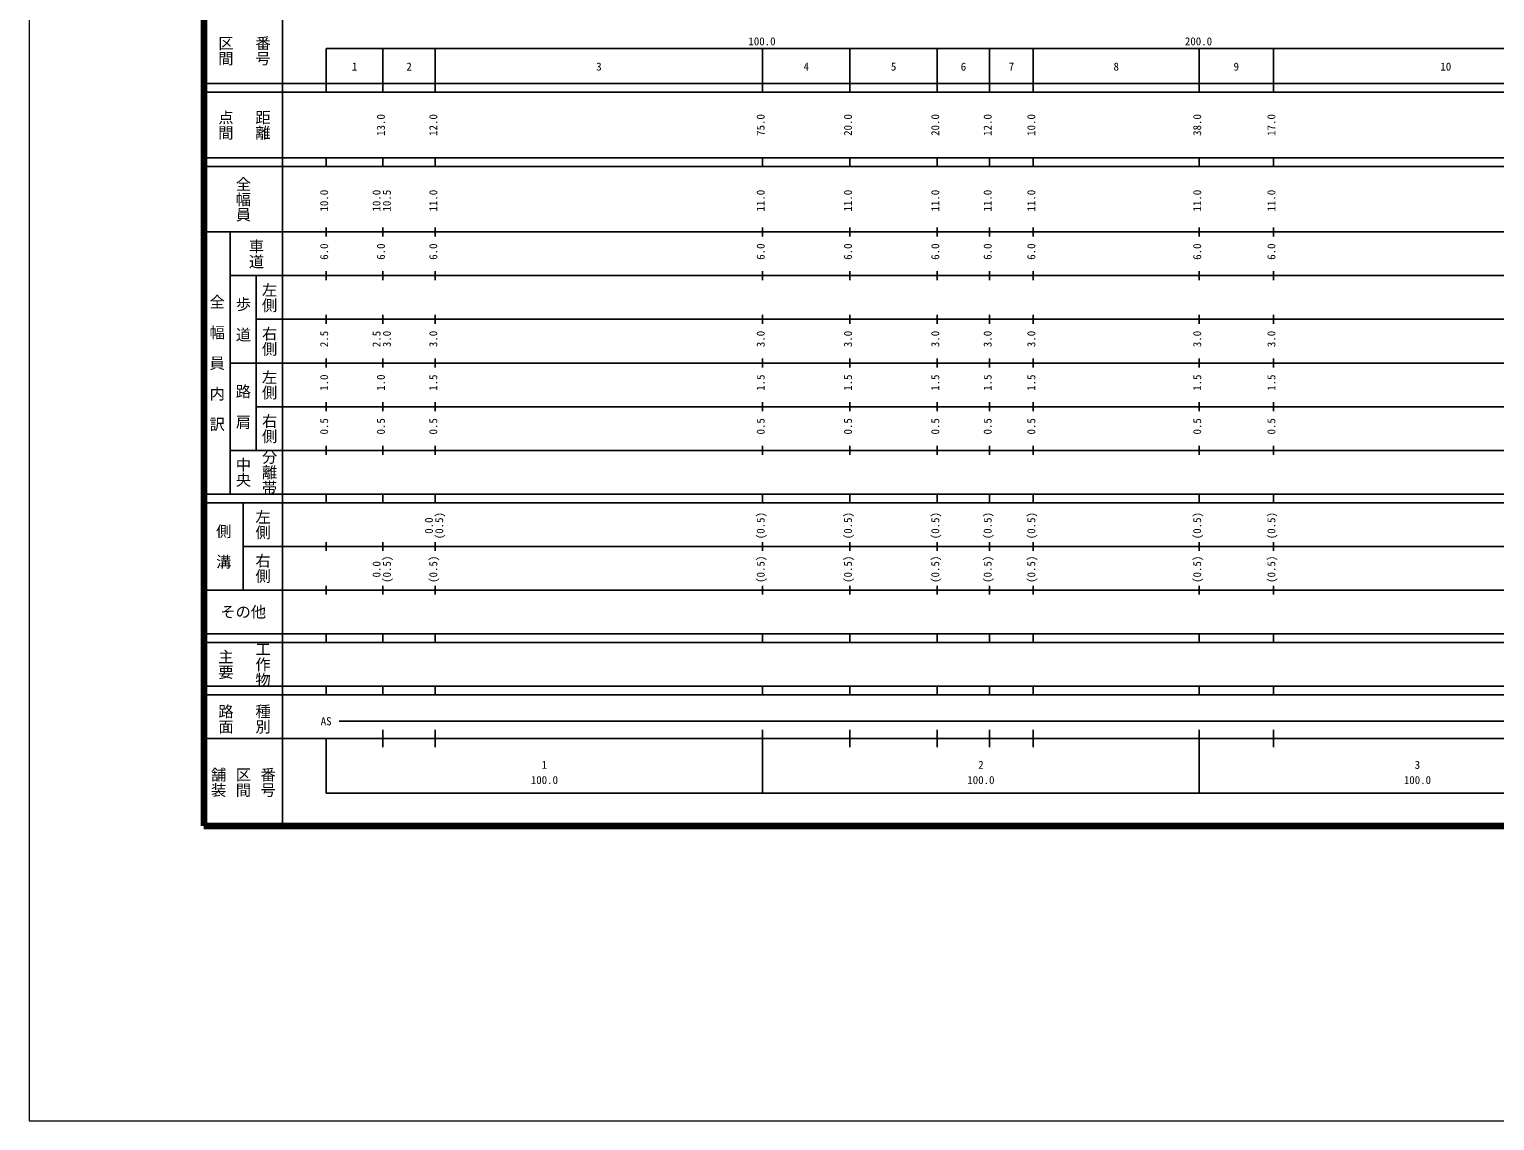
# Model space of a CAD drawing. Units: millimetres on the paper. Extents: x 0 to 700, y -48 to 448.
# Drawn here: x 0 to 335.7, y -47.5 to 202.4 of the extents above; entities that cross this region are included whole.
import ezdxf
from ezdxf.enums import TextEntityAlignment as Align

# ---------------------------------------------------------------- set-up
doc = ezdxf.new("R2010")
doc.units = ezdxf.units.MM
for name, color, linetype, lineweight in [('M-TTL-BAND', 7, 'Continuous', 25), ('S-TTL', 7, 'Continuous', 50), ('作業レイヤ1', 7, 'Continuous', 13)]:
    doc.layers.add(name, color=color, linetype=linetype, lineweight=lineweight)
doc.styles.add('@ＭＳ ゴシック', font='')
doc.styles.add('ＭＳ ゴシック', font='')
doc.styles.get('@ＭＳ ゴシック').set_extended_font_data('@MS Gothic')
doc.styles.get('ＭＳ ゴシック').set_extended_font_data('MS Gothic')

msp = doc.modelspace()

# ---------------------------------------------------------------- linework, layer by layer
at = {"layer": 'M-TTL-BAND'}
for p, q in [((58, 370), (58, 20)), ((68, 198), (579, 198)), ((68, 198), (68, 188)), ((81, 188), (81, 198)), ((93, 188), (93, 198)), ((168, 188), (168, 198)), ((188, 188), (188, 198)), ((208, 188), (208, 198)), ((220, 188), (220, 198)), ((230, 188), (230, 198)), ((268, 188), (268, 198)), ((285, 188), (285, 198)), ((40, 190), (579, 190)), ((40, 188), (579, 188)), ((40, 173), (579, 173)), ((68, 171), (68, 173)), ((81, 171), (81, 173)), ((93, 171), (93, 173)), ((168, 171), (168, 173)), ((188, 171), (188, 173)), ((208, 171), (208, 173)), ((220, 171), (220, 173)), ((230, 171), (230, 173)), ((268, 171), (268, 173)), ((285, 171), (285, 173)), ((40, 171), (579, 171)), ((40, 156), (579, 156)), ((46, 96), (46, 156)), ((68, 155), (68, 157)), ((81, 155), (81, 157)), ((93, 155), (93, 157)), ((168, 155), (168, 157)), ((188, 155), (188, 157)), ((208, 155), (208, 157)), ((220, 155), (220, 157)), ((230, 155), (230, 157)), ((268, 155), (268, 157)), ((285, 155), (285, 157)), ((46, 146), (579, 146)), ((52, 146), (52, 106)), ((68, 145), (68, 147)), ((81, 145), (81, 147)), ((93, 145), (93, 147)), ((168, 145), (168, 147)), ((188, 145), (188, 147)), ((208, 145), (208, 147)), ((220, 145), (220, 147)), ((230, 145), (230, 147)), ((268, 145), (268, 147)), ((285, 145), (285, 147)), ((52, 136), (579, 136)), ((68, 135), (68, 137)), ((81, 135), (81, 137)), ((93, 135), (93, 137)), ((168, 135), (168, 137)), ((188, 135), (188, 137)), ((208, 135), (208, 137)), ((220, 135), (220, 137)), ((230, 135), (230, 137)), ((268, 135), (268, 137)), ((285, 135), (285, 137)), ((46, 126), (579, 126)), ((68, 125), (68, 127)), ((81, 125), (81, 127)), ((93, 125), (93, 127)), ((168, 125), (168, 127)), ((188, 125), (188, 127)), ((208, 125), (208, 127)), ((220, 125), (220, 127)), ((230, 125), (230, 127)), ((268, 125), (268, 127)), ((285, 125), (285, 127)), ((52, 116), (579, 116)), ((68, 115), (68, 117)), ((81, 115), (81, 117)), ((93, 115), (93, 117)), ((168, 115), (168, 117)), ((188, 115), (188, 117)), ((208, 115), (208, 117)), ((220, 115), (220, 117)), ((230, 115), (230, 117)), ((268, 115), (268, 117)), ((285, 115), (285, 117)), ((46, 106), (579, 106)), ((68, 105), (68, 107)), ((81, 105), (81, 107)), ((93, 105), (93, 107)), ((168, 105), (168, 107)), ((188, 105), (188, 107)), ((208, 105), (208, 107)), ((220, 105), (220, 107)), ((230, 105), (230, 107)), ((268, 105), (268, 107)), ((285, 105), (285, 107)), ((40, 96), (579, 96)), ((40, 94), (579, 94)), ((49, 94), (49, 74)), ((68, 94), (68, 96)), ((81, 94), (81, 96)), ((93, 94), (93, 96)), ((168, 94), (168, 96)), ((188, 94), (188, 96)), ((208, 94), (208, 96)), ((220, 94), (220, 96)), ((230, 94), (230, 96)), ((268, 94), (268, 96)), ((285, 94), (285, 96)), ((49, 84), (579, 84)), ((68, 83), (68, 85)), ((81, 83), (81, 85)), ((93, 83), (93, 85)), ((168, 83), (168, 85)), ((188, 83), (188, 85)), ((208, 83), (208, 85)), ((220, 83), (220, 85)), ((230, 83), (230, 85)), ((268, 83), (268, 85)), ((285, 83), (285, 85)), ((40, 74), (579, 74)), ((68, 73), (68, 75)), ((81, 73), (81, 75)), ((93, 73), (93, 75)), ((168, 73), (168, 75)), ((188, 73), (188, 75)), ((208, 73), (208, 75)), ((220, 73), (220, 75)), ((230, 73), (230, 75)), ((268, 73), (268, 75)), ((285, 73), (285, 75)), ((40, 64), (579, 64)), ((68, 62), (68, 64)), ((81, 62), (81, 64)), ((93, 62), (93, 64)), ((168, 62), (168, 64)), ((188, 62), (188, 64)), ((208, 62), (208, 64)), ((220, 62), (220, 64)), ((230, 62), (230, 64)), ((268, 62), (268, 64)), ((285, 62), (285, 64)), ((40, 62), (579, 62)), ((40, 52), (579, 52)), ((68, 50), (68, 52)), ((81, 50), (81, 52)), ((93, 50), (93, 52)), ((168, 50), (168, 52)), ((188, 50), (188, 52)), ((208, 50), (208, 52)), ((220, 50), (220, 52)), ((230, 50), (230, 52)), ((268, 50), (268, 52)), ((285, 50), (285, 52)), ((40, 50), (579, 50)), ((71, 44), (565, 44)), ((81, 38), (81, 42)), ((93, 38), (93, 42)), ((168, 27.5), (168, 42)), ((188, 38), (188, 42)), ((208, 38), (208, 42)), ((220, 38), (220, 42)), ((230, 38), (230, 42)), ((268, 27.5), (268, 42)), ((285, 38), (285, 42)), ((40, 40), (579, 40)), ((68, 40), (68, 27.5)), ((68, 27.5), (579, 27.5))]:
    msp.add_line(p, q, dxfattribs=at)
at = {"layer": 'S-TTL', "color": 2, "lineweight": 140}
for p, q in [((40, 380), (40, 20)), ((40, 20), (680, 20))]:
    msp.add_line(p, q, dxfattribs=at)
at = {"layer": '作業レイヤ1'}
msp.add_lwpolyline([(0, -47.5), (700, -47.5), (700, 447.5), (0, 447.5)], close=True, dxfattribs=at)

# ---------------------------------------------------------------- texts
at = {"layer": 'M-TTL-BAND', "style": '@ＭＳ ゴシック'}
for s, p in [('区間', (45, 197.5)), ('番号', (53.5, 197.5)), ('点間', (45, 180.5)), ('距離', (53.5, 180.5)), ('全幅員', (49, 163.5)), ('車道', (52, 151)), ('左側', (55, 141)), ('全\u3000幅\u3000員\u3000内\u3000訳', (43, 126)), ('歩\u3000道', (49, 136)), ('右側', (55, 131)), ('左側', (55, 121)), ('路\u3000肩', (49, 116)), ('右側', (55, 111)), ('中央', (49, 101)), ('分離帯', (55, 101)), ('左側', (53.5, 89)), ('側\u3000溝', (44.5, 84)), ('右側', (53.5, 79)), ('工作物', (53.5, 57)), ('主要', (45, 57)), ('路面', (45, 44.5)), ('種別', (53.5, 44.5)), ('舗装', (43.333, 30)), ('区間', (49, 30)), ('番号', (54.667, 30))]:
    msp.add_text(s, height=2.566, rotation=270, dxfattribs=at).set_placement(p, align=Align.MIDDLE_CENTER)
at = {"layer": 'M-TTL-BAND', "style": 'ＭＳ ゴシック'}
for s, p in [('100.0', (167.844, 198.195)), ('200.0', (267.844, 198.195)), ('1', (74.5, 192.405)), ('2', (87, 192.405)), ('3', (130.5, 192.405)), ('4', (178, 192.405)), ('5', (198, 192.405)), ('6', (214, 192.405)), ('7', (225, 192.405)), ('8', (249, 192.405)), ('9', (276.5, 192.405)), ('10', (324.5, 192.405)), ('AS', (68, 42.5)), ('1', (118, 32.523)), ('2', (218, 32.523)), ('3', (318, 32.523)), ('100.0', (118, 29.033)), ('100.0', (218, 29.033)), ('100.0', (318, 29.033))]:
    msp.add_text(s, height=1.833, dxfattribs=at).set_placement(p, align=Align.BOTTOM_CENTER)
for s, p in [('13.0', (82, 180.5)), ('12.0', (94, 180.5)), ('75.0', (169, 180.5)), ('20.0', (189, 180.5)), ('20.0', (209, 180.5)), ('12.0', (221, 180.5)), ('10.0', (231, 180.5)), ('38.0', (269, 180.5)), ('17.0', (286, 180.5)), ('10.0', (69, 163.174)), ('10.0', (81, 163.174)), ('10.5', (83.37, 163.174)), ('11.0', (94, 163.174)), ('11.0', (169, 163.174)), ('11.0', (189, 163.174)), ('11.0', (209, 163.174)), ('11.0', (221, 163.174)), ('11.0', (231, 163.174)), ('11.0', (269, 163.174)), ('11.0', (286, 163.174)), ('6.0', (69, 151.5)), ('6.0', (82, 151.5)), ('6.0', (94, 151.5)), ('6.0', (169, 151.5)), ('6.0', (189, 151.5)), ('6.0', (209, 151.5)), ('6.0', (221, 151.5)), ('6.0', (231, 151.5)), ('6.0', (269, 151.5)), ('6.0', (286, 151.5)), ('2.5', (69, 131.5)), ('2.5', (81, 131.5)), ('3.0', (83.37, 131.5)), ('3.0', (94, 131.5)), ('3.0', (169, 131.5)), ('3.0', (189, 131.5)), ('3.0', (209, 131.5)), ('3.0', (221, 131.5)), ('3.0', (231, 131.5)), ('3.0', (269, 131.5)), ('3.0', (286, 131.5)), ('1.0', (69, 121.5)), ('1.0', (82, 121.5)), ('1.5', (94, 121.5)), ('1.5', (169, 121.5)), ('1.5', (189, 121.5)), ('1.5', (209, 121.5)), ('1.5', (221, 121.5)), ('1.5', (231, 121.5)), ('1.5', (269, 121.5)), ('1.5', (286, 121.5)), ('0.5', (69, 111.5)), ('0.5', (82, 111.5)), ('0.5', (94, 111.5)), ('0.5', (169, 111.5)), ('0.5', (189, 111.5)), ('0.5', (209, 111.5)), ('0.5', (221, 111.5)), ('0.5', (231, 111.5)), ('0.5', (269, 111.5)), ('0.5', (286, 111.5)), ('(0.5)', (95.37, 88.764)), ('(0.5)', (169, 88.764)), ('(0.5)', (189, 88.764)), ('(0.5)', (209, 88.764)), ('(0.5)', (221, 88.764)), ('(0.5)', (231, 88.764)), ('(0.5)', (269, 88.764)), ('(0.5)', (286, 88.764)), ('0.0', (93, 88.764)), ('(0.5)', (83.37, 78.764)), ('(0.5)', (94, 78.764)), ('(0.5)', (169, 78.764)), ('(0.5)', (189, 78.764)), ('(0.5)', (209, 78.764)), ('(0.5)', (221, 78.764)), ('(0.5)', (231, 78.764)), ('(0.5)', (269, 78.764)), ('(0.5)', (286, 78.764)), ('0.0', (81, 78.764))]:
    msp.add_text(s, height=1.833, rotation=90, dxfattribs=at).set_placement(p, align=Align.BOTTOM_CENTER)
msp.add_text('その他', height=2.566, dxfattribs=at).set_placement((49, 69), align=Align.MIDDLE_CENTER)

doc.saveas('drawing.dxf')
